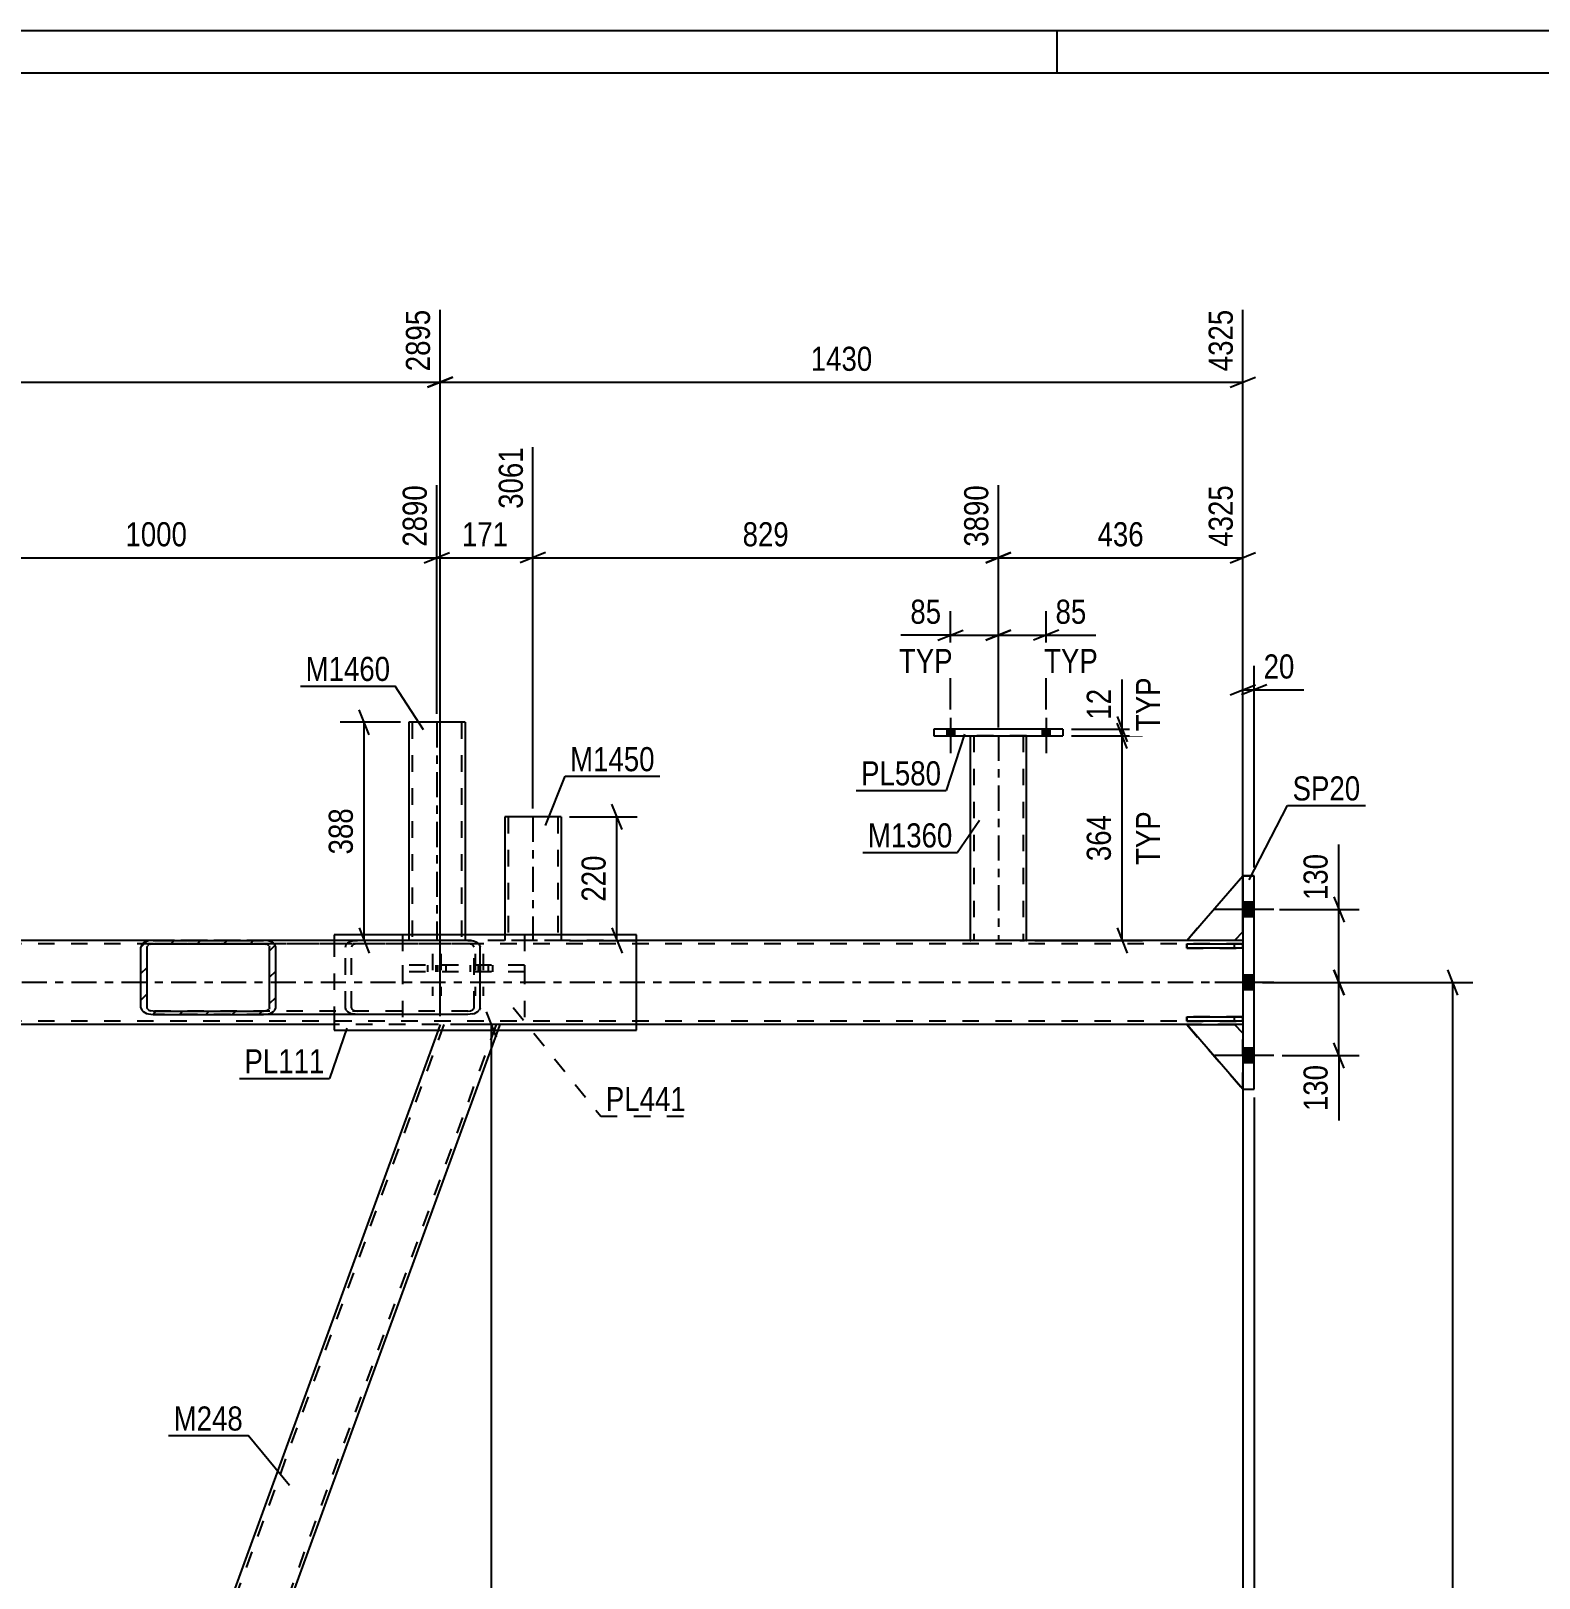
# Model space of a CAD drawing. Header units: millimetres. Extents: x -563 to 626, y -882 to -41.
# Drawn here: x 84.3 to 263.4, y -224.3 to -40.5 of the extents above; entities that cross this region are included whole.
import ezdxf

# ---------------------------------------------------------------- set-up
doc = ezdxf.new("R2010")
doc.units = ezdxf.units.MM
doc.linetypes.add('DXK_LINE_DOT2', pattern=[3.9198, 1.9599, -1.9599])
doc.linetypes.add('DXK_LINE_DOT3', pattern=[5.9187, 2.979, -0.9799, 0.9799, -0.9799])
doc.styles.add('Arial Narrow', font='ARIALN.TTF', dxfattribs={"height": 0.2})

# ---------------------------------------------------------------- blocks, each defined once
blk = doc.blocks.new('Unknown-761534688-1134')
at = {"color": 5, "linetype": 'Continuous'}
for p, q in [((626.16, -40.53), (-562.84, -40.53)), ((206.16, -45.53), (206.16, -40.53)), ((621.16, -45.53), (-557.84, -45.53))]:
    blk.add_line(p, q, dxfattribs=at)
blk = doc.blocks.new('Part-761534688-1324 - 1255')
at = {"color": 2, "linetype": 'Continuous'}
for p, q in [((221.56, -158.13), (221.56, -157.59)), ((221.56, -157.59), (228.22, -157.59)), ((228.22, -157.59), (228.22, -158.13)), ((228.22, -158.13), (221.56, -158.13))]:
    blk.add_line(p, q, dxfattribs=at)
at = {"color": 7, "linetype": 'DXK_LINE_DOT2'}
blk.add_line((227.22, -158.13), (227.22, -157.59), dxfattribs=at)
blk = doc.blocks.new('Bolt-761534688-1259 - 1255')
at = {"color": 1, "linetype": 'DXK_LINE_DOT2'}
for p, q in [((131.99, -150.12), (131.99, -155.12)), ((132.97, -150.12), (132.97, -155.12)), ((137.04, -150.12), (137.04, -155.12)), ((138.01, -150.12), (138.01, -155.12)), ((131.39, -151.46), (131.39, -152.26)), ((132.37, -151.46), (132.37, -152.26)), ((132.59, -151.46), (132.59, -152.26)), ((133.57, -151.46), (133.57, -152.26)), ((136.44, -151.46), (136.44, -152.26)), ((137.41, -151.46), (137.41, -152.26)), ((137.64, -151.46), (137.64, -152.26)), ((138.61, -151.46), (138.61, -152.26))]:
    blk.add_line(p, q, dxfattribs=at)
blk = doc.blocks.new('Part-761534688-1276 - 1255')
at = {"color": 7, "linetype": 'DXK_LINE_DOT2'}
for p, q in [((133.31, -158.53), (61.12, -356.86)), ((139.55, -158.53), (67.36, -356.86)), ((132.88, -158.53), (132.64, -159.19)), ((139.98, -158.53), (132.88, -158.53)), ((139.98, -158.53), (139.73, -159.19)), ((62.64, -351.52), (60.69, -356.86)), ((68.03, -356.19), (67.79, -356.86)), ((67.79, -356.86), (60.69, -356.86)), ((60.69, -356.86), (60.76, -356.86))]:
    blk.add_line(p, q, dxfattribs=at)
at = {"color": 2, "linetype": 'Continuous'}
for p, q in [((132.64, -159.19), (62.64, -351.52)), ((139.73, -159.19), (68.03, -356.19))]:
    blk.add_line(p, q, dxfattribs=at)
blk = doc.blocks.new('Part-761534688-1348 - 1255')
at = {"color": 7, "linetype": 'DXK_LINE_DOT2'}
for p, q in [((142.91, -151.46), (128.4, -151.46)), ((128.4, -151.46), (128.4, -152.26)), ((142.91, -152.26), (128.4, -152.26)), ((139.12, -151.46), (139.12, -152.26)), ((142.91, -151.46), (142.91, -152.26))]:
    blk.add_line(p, q, dxfattribs=at)
blk = doc.blocks.new('Bolt-761534688-1285 - 1255')
at = {"linetype": 'Continuous'}
for points in [[(193.98, -123.43), (193.05, -123.43), (193.05, -124.23), (193.98, -124.23)], [(193.98, -123.43), (193.05, -123.43), (193.05, -124.23), (193.98, -124.23)], [(205.31, -123.43), (204.38, -123.43), (204.38, -124.23), (205.31, -124.23)], [(205.31, -123.43), (204.38, -123.43), (204.38, -124.23), (205.31, -124.23)]]:
    blk.add_hatch(color=1, dxfattribs=at).paths.add_polyline_path(points)
at = {"color": 1, "linetype": 'Continuous'}
for p, q in [((193.51, -122.1), (193.51, -126.3)), ((193.51, -122.1), (193.51, -126.3)), ((204.85, -122.1), (204.85, -126.3)), ((204.85, -122.1), (204.85, -126.3)), ((193.05, -123.43), (193.05, -124.23)), ((193.05, -123.43), (193.05, -124.23)), ((193.98, -123.43), (193.98, -124.23)), ((193.98, -123.43), (193.98, -124.23)), ((204.38, -123.43), (204.38, -124.23)), ((204.38, -123.43), (204.38, -124.23)), ((205.31, -123.43), (205.31, -124.23)), ((205.31, -123.43), (205.31, -124.23))]:
    blk.add_line(p, q, dxfattribs=at)
blk = doc.blocks.new('Part-761534688-1303 - 1255')
at = {"color": 7, "linetype": 'DXK_LINE_DOT2'}
for p, q in [((228.22, -157.59), (221.56, -157.59)), ((221.56, -157.59), (221.56, -158.13)), ((227.22, -158.13), (227.22, -157.59)), ((228.22, -158.13), (228.22, -157.59)), ((221.56, -158.13), (228.22, -158.13))]:
    blk.add_line(p, q, dxfattribs=at)
blk = doc.blocks.new('Bolt-761534688-1314 - 1255')
at = {"linetype": 'Continuous'}
for points in [[(229.56, -145.73), (229.56, -143.99), (228.22, -143.99), (228.22, -145.73)], [(229.56, -145.73), (229.56, -143.99), (228.22, -143.99), (228.22, -145.73)], [(229.56, -145.73), (229.56, -143.99), (228.22, -143.99), (228.22, -145.73)], [(229.56, -154.39), (229.56, -152.66), (228.22, -152.66), (228.22, -154.39)], [(229.56, -154.39), (229.56, -152.66), (228.22, -152.66), (228.22, -154.39)], [(229.56, -163.06), (229.56, -161.33), (228.22, -161.33), (228.22, -163.06)], [(229.56, -163.06), (229.56, -161.33), (228.22, -161.33), (228.22, -163.06)], [(229.56, -163.06), (229.56, -161.33), (228.22, -161.33), (228.22, -163.06)]]:
    blk.add_hatch(color=1, dxfattribs=at).paths.add_polyline_path(points)
at = {"color": 1, "linetype": 'Continuous'}
for p, q in [((231.89, -144.86), (224.89, -144.86)), ((231.89, -144.86), (224.89, -144.86)), ((231.89, -144.86), (224.89, -144.86)), ((229.56, -143.99), (228.22, -143.99)), ((229.56, -143.99), (228.22, -143.99)), ((229.56, -143.99), (228.22, -143.99)), ((229.56, -145.73), (228.22, -145.73)), ((229.56, -145.73), (228.22, -145.73)), ((229.56, -145.73), (228.22, -145.73)), ((231.89, -153.53), (224.89, -153.53)), ((231.89, -153.53), (224.89, -153.53)), ((229.56, -152.66), (228.22, -152.66)), ((229.56, -152.66), (228.22, -152.66)), ((229.56, -154.39), (228.22, -154.39)), ((229.56, -154.39), (228.22, -154.39)), ((229.56, -161.33), (228.22, -161.33)), ((229.56, -161.33), (228.22, -161.33)), ((229.56, -161.33), (228.22, -161.33)), ((231.89, -162.19), (224.89, -162.19)), ((231.89, -162.19), (224.89, -162.19)), ((231.89, -162.19), (224.89, -162.19)), ((229.56, -163.06), (228.22, -163.06)), ((229.56, -163.06), (228.22, -163.06)), ((229.56, -163.06), (228.22, -163.06))]:
    blk.add_line(p, q, dxfattribs=at)
blk = doc.blocks.new('Part-761534688-1381 - 1255')
at = {"color": 2, "linetype": 'Continuous'}
for p, q in [((221.56, -158.53), (227.22, -158.53)), ((228.22, -166.19), (221.56, -158.53)), ((227.22, -158.53), (228.22, -159.53))]:
    blk.add_line(p, q, dxfattribs=at)
at = {"color": 7, "linetype": 'DXK_LINE_DOT2'}
blk.add_line((228.22, -159.53), (228.22, -166.19), dxfattribs=at)
blk = doc.blocks.new('Part-761534688-1321 - 1255')
at = {"color": 7, "linetype": 'DXK_LINE_DOT2'}
for p, q in [((227.22, -158.53), (221.56, -158.53)), ((221.56, -158.53), (228.22, -166.19)), ((228.22, -159.53), (227.22, -158.53)), ((228.22, -166.19), (228.22, -159.53))]:
    blk.add_line(p, q, dxfattribs=at)
blk = doc.blocks.new('Part-761534688-1322 - 1255')
at = {"color": 2, "linetype": 'Continuous'}
for p, q in [((221.56, -148.53), (228.22, -140.86)), ((227.22, -148.53), (221.56, -148.53)), ((228.22, -147.53), (227.22, -148.53))]:
    blk.add_line(p, q, dxfattribs=at)
at = {"color": 7, "linetype": 'DXK_LINE_DOT2'}
blk.add_line((228.22, -147.53), (228.22, -140.86), dxfattribs=at)
blk = doc.blocks.new('Part-761534688-1323 - 1255')
at = {"color": 7, "linetype": 'DXK_LINE_DOT2'}
for p, q in [((221.56, -148.53), (228.22, -140.86)), ((228.22, -140.86), (228.22, -147.53)), ((227.22, -148.53), (221.56, -148.53)), ((228.22, -147.53), (227.22, -148.53))]:
    blk.add_line(p, q, dxfattribs=at)
blk = doc.blocks.new('Part-761534688-1330 - 1255')
at = {"color": 2, "linetype": 'Continuous'}
for p, q in [((221.56, -149.46), (221.56, -148.93)), ((221.56, -148.93), (228.22, -148.93)), ((228.22, -149.46), (221.56, -149.46)), ((228.22, -148.93), (228.22, -149.46))]:
    blk.add_line(p, q, dxfattribs=at)
at = {"color": 7, "linetype": 'DXK_LINE_DOT2'}
blk.add_line((227.22, -149.46), (227.22, -148.93), dxfattribs=at)
blk = doc.blocks.new('Part-761534688-1331 - 1255')
at = {"color": 7, "linetype": 'DXK_LINE_DOT2'}
for p, q in [((228.22, -148.93), (221.56, -148.93)), ((221.56, -148.93), (221.56, -149.46)), ((221.56, -149.46), (228.22, -149.46)), ((227.22, -149.46), (227.22, -148.93)), ((228.22, -149.46), (228.22, -148.93))]:
    blk.add_line(p, q, dxfattribs=at)
blk = doc.blocks.new('Part-761534688-1396 - 1255')
at = {"color": 2, "linetype": 'Continuous'}
for p, q in [((98.8, -148.53), (35.81, -148.53)), ((221.56, -148.53), (156.2, -148.53)), ((228.22, -148.53), (227.22, -148.53)), ((120.3, -158.53), (14.31, -158.53)), ((221.56, -158.53), (156.2, -158.53)), ((228.22, -158.53), (227.22, -158.53))]:
    blk.add_line(p, q, dxfattribs=at)
at = {"color": 7, "linetype": 'DXK_LINE_DOT2'}
for p, q in [((156.2, -148.53), (98.8, -148.53)), ((227.22, -148.53), (221.56, -148.53)), ((228.22, -148.53), (228.22, -158.53)), ((228.22, -148.93), (-60.13, -148.93)), ((228.22, -158.13), (-60.13, -158.13)), ((156.2, -158.53), (120.3, -158.53)), ((227.22, -158.53), (221.56, -158.53))]:
    blk.add_line(p, q, dxfattribs=at)
at = {"color": 7, "linetype": 'DXK_LINE_DOT3'}
blk.add_line((228.22, -153.53), (-60.13, -153.53), dxfattribs=at)
blk = doc.blocks.new('Part-761534688-1454 - 1255')
at = {"color": 2, "linetype": 'Continuous'}
for p, q in [((140.58, -133.86), (140.58, -147.86)), ((147.25, -133.86), (140.58, -133.86)), ((147.25, -133.86), (147.25, -147.86))]:
    blk.add_line(p, q, dxfattribs=at)
at = {"color": 7, "linetype": 'DXK_LINE_DOT2'}
for p, q in [((140.98, -133.86), (140.98, -148.53)), ((140.98, -133.86), (141.01, -133.86)), ((141.01, -133.86), (141.07, -133.86)), ((141.07, -133.86), (141.1, -133.86)), ((146.85, -133.86), (146.85, -148.53)), ((140.58, -147.86), (140.58, -148.53)), ((147.25, -148.53), (140.58, -148.53)), ((147.25, -147.86), (147.25, -148.53))]:
    blk.add_line(p, q, dxfattribs=at)
at = {"color": 7, "linetype": 'DXK_LINE_DOT3'}
blk.add_line((143.91, -133.86), (143.91, -148.53), dxfattribs=at)
blk = doc.blocks.new('Part-761534688-1490 - 1255')
at = {"color": 2, "linetype": 'Continuous'}
for p, q in [((228.22, -140.86), (229.56, -140.86)), ((228.22, -140.86), (228.22, -166.19)), ((229.56, -166.19), (229.56, -140.86)), ((228.22, -166.19), (229.56, -166.19))]:
    blk.add_line(p, q, dxfattribs=at)
at = {"color": 7, "linetype": 'DXK_LINE_DOT2'}
for p, q in [((229.56, -140.86), (228.22, -140.86)), ((228.22, -166.19), (229.56, -166.19))]:
    blk.add_line(p, q, dxfattribs=at)
blk = doc.blocks.new('Part-761534688-1528 - 1255')
at = {"color": 2, "linetype": 'Continuous'}
for p, q in [((195.85, -124.23), (195.85, -148.53)), ((202.51, -148.53), (202.51, -124.23)), ((201.71, -148.53), (195.85, -148.53)), ((202.45, -148.53), (201.71, -148.53)), ((202.45, -148.53), (202.51, -148.53))]:
    blk.add_line(p, q, dxfattribs=at)
at = {"color": 7, "linetype": 'DXK_LINE_DOT2'}
for p, q in [((202.51, -124.23), (195.85, -124.23)), ((195.85, -124.23), (195.91, -124.23)), ((196.25, -124.23), (196.25, -148.53)), ((202.11, -124.23), (202.11, -148.53)), ((195.85, -148.53), (195.91, -148.53)), ((196.25, -148.53), (196.28, -148.53)), ((201.71, -148.53), (202.28, -148.53))]:
    blk.add_line(p, q, dxfattribs=at)
at = {"color": 7, "linetype": 'DXK_LINE_DOT3'}
blk.add_line((199.18, -124.23), (199.18, -148.53), dxfattribs=at)
blk = doc.blocks.new('Part-761534688-1551 - 1255')
at = {"color": 2, "linetype": 'Continuous'}
for p, q in [((129.17, -122.63), (129.17, -147.86)), ((135.84, -122.63), (129.17, -122.63)), ((135.84, -122.63), (135.84, -147.86))]:
    blk.add_line(p, q, dxfattribs=at)
at = {"color": 7, "linetype": 'DXK_LINE_DOT2'}
for p, q in [((129.57, -122.63), (129.57, -148.53)), ((129.57, -122.63), (129.6, -122.63)), ((129.6, -122.63), (129.67, -122.63)), ((129.67, -122.63), (129.69, -122.63)), ((135.44, -122.63), (135.44, -148.53)), ((129.17, -147.86), (129.17, -148.53)), ((135.84, -148.53), (129.17, -148.53)), ((135.84, -147.86), (135.84, -148.53))]:
    blk.add_line(p, q, dxfattribs=at)
at = {"color": 7, "linetype": 'DXK_LINE_DOT3'}
blk.add_line((132.5, -122.63), (132.5, -148.53), dxfattribs=at)
blk = doc.blocks.new('Part-761534688-1574 - 1255')
at = {"color": 2, "linetype": 'Continuous'}
for p, q in [((128.4, -147.86), (128.4, -147.86)), ((129.17, -147.86), (128.4, -147.86)), ((140.58, -147.86), (135.84, -147.86))]:
    blk.add_line(p, q, dxfattribs=at)
at = {"color": 7, "linetype": 'DXK_LINE_DOT2'}
for p, q in [((128.4, -147.86), (128.4, -159.19)), ((135.84, -147.86), (129.17, -147.86)), ((142.91, -147.86), (140.58, -147.86)), ((142.91, -147.86), (142.91, -159.19)), ((128.4, -159.19), (142.91, -159.19))]:
    blk.add_line(p, q, dxfattribs=at)
blk = doc.blocks.new('Part-761534688-1579 - 1255')
at = {"color": 2, "linetype": 'Continuous'}
for p, q in [((120.3, -147.86), (120.3, -148.53)), ((156.2, -147.86), (120.3, -147.86)), ((156.2, -159.19), (156.2, -147.86)), ((120.3, -157.33), (120.3, -159.19)), ((120.3, -159.19), (156.2, -159.19))]:
    blk.add_line(p, q, dxfattribs=at)
at = {"color": 7, "linetype": 'DXK_LINE_DOT2'}
blk.add_line((120.3, -148.53), (120.3, -157.33), dxfattribs=at)
blk = doc.blocks.new('Part-761534688-1601 - 1255')
at = {"color": 2, "linetype": 'Continuous'}
for p, q in [((191.51, -123.43), (191.51, -124.23)), ((206.85, -123.43), (191.51, -123.43)), ((191.51, -124.23), (206.85, -124.23)), ((206.85, -123.43), (206.85, -124.23))]:
    blk.add_line(p, q, dxfattribs=at)
blk = doc.blocks.new('Part-761534688-1629 - 1255')
at = {"linetype": 'Continuous'}
h = blk.add_hatch(dxfattribs=at)
h.set_pattern_fill('', scale=0.7, style=0, pattern_type=0)
h.set_pattern_definition([(45, (97.3501, -149.3269), (-1.57154, 1.57154), [])])
h.paths.add_polyline_path([(97.46, -149.02), (97.35, -149.33), (97.35, -156.53), (97.46, -156.83), (97.78, -157.09), (98.25, -157.27), (98.81, -157.33), (111.91, -157.33), (112.46, -157.27), (112.94, -157.09), (113.25, -156.83), (113.36, -156.53), (113.36, -149.33), (113.25, -149.02), (112.94, -148.76), (112.46, -148.59), (111.91, -148.53), (98.81, -148.53), (98.25, -148.59), (97.78, -148.76)])
h.paths.add_polyline_path([(98.53, -148.96), (98.81, -148.93), (111.91, -148.93), (112.19, -148.96), (112.42, -149.04), (112.58, -149.17), (112.64, -149.33), (112.64, -156.53), (112.58, -156.68), (112.42, -156.81), (112.19, -156.9), (111.91, -156.93), (98.81, -156.93), (98.53, -156.9), (98.29, -156.81), (98.13, -156.68), (98.08, -156.53), (98.08, -149.33), (98.13, -149.17), (98.29, -149.04)])
at = {"color": 2, "linetype": 'Continuous'}
for p, q in [((98.81, -148.53), (98.25, -148.59)), ((98.81, -148.53), (111.91, -148.53)), ((136.19, -148.53), (111.91, -148.53)), ((112.46, -148.59), (111.91, -148.53)), ((136.19, -148.53), (136.74, -148.59)), ((97.46, -149.02), (97.35, -149.33)), ((97.35, -156.53), (97.35, -149.33)), ((98.08, -149.33), (98.13, -149.17)), ((98.08, -156.53), (98.08, -149.33)), ((98.53, -148.96), (98.81, -148.93)), ((98.81, -148.93), (111.91, -148.93)), ((111.91, -148.93), (112.19, -148.96)), ((112.58, -149.17), (112.64, -149.33)), ((112.64, -156.53), (112.64, -149.33)), ((113.36, -149.33), (113.25, -149.02)), ((113.36, -156.53), (113.36, -149.33)), ((137.53, -149.02), (137.64, -149.33)), ((137.64, -156.53), (137.64, -149.33)), ((97.35, -156.53), (97.46, -156.83)), ((98.13, -156.68), (98.08, -156.53)), ((98.25, -157.27), (98.81, -157.33)), ((98.81, -156.93), (98.53, -156.9)), ((98.81, -156.93), (111.91, -156.93)), ((98.81, -157.33), (111.91, -157.33)), ((112.19, -156.9), (111.91, -156.93)), ((111.91, -157.33), (112.46, -157.27)), ((136.19, -157.33), (111.91, -157.33)), ((112.64, -156.53), (112.58, -156.68)), ((113.25, -156.83), (113.36, -156.53)), ((136.74, -157.27), (136.19, -157.33)), ((137.64, -156.53), (137.53, -156.83))]:
    blk.add_line(p, q, dxfattribs=at)
at = {"color": 7, "linetype": 'DXK_LINE_DOT2'}
for p, q in [((111.91, -148.53), (98.81, -148.53)), ((122.53, -148.59), (123.08, -148.53)), ((136.19, -148.93), (98.81, -148.93)), ((121.63, -149.33), (121.74, -149.02)), ((121.63, -156.53), (121.63, -149.33)), ((122.41, -149.17), (122.36, -149.33)), ((122.36, -156.53), (122.36, -149.33)), ((123.08, -148.93), (122.81, -148.96)), ((136.46, -148.96), (136.19, -148.93)), ((136.91, -149.33), (136.86, -149.17)), ((136.91, -156.53), (136.91, -149.33)), ((136.19, -156.93), (98.81, -156.93)), ((111.91, -157.33), (98.81, -157.33)), ((121.74, -156.83), (121.63, -156.53)), ((122.36, -156.53), (122.41, -156.68)), ((123.08, -157.33), (122.53, -157.27)), ((122.81, -156.9), (123.08, -156.93)), ((136.19, -156.93), (136.46, -156.9)), ((136.86, -156.68), (136.91, -156.53))]:
    blk.add_line(p, q, dxfattribs=at)
at = {"color": 2, "linetype": 'Continuous'}
for centre, radius, start, end in [((98.47, -149.93), 1.36, 99.5182, 138.0638), ((112.24, -149.93), 1.36, 41.9363, 80.4819), ((136.52, -149.93), 1.36, 41.9363, 80.4819), ((98.64, -149.63), 0.681, 99.5182, 138.0638), ((112.07, -149.63), 0.681, 41.9363, 80.4819), ((98.47, -155.92), 1.36, 221.9363, 260.4819), ((98.64, -156.22), 0.681, 221.9363, 260.4819), ((112.07, -156.22), 0.681, 279.5182, 318.0638), ((112.24, -155.92), 1.36, 279.5182, 318.0638), ((136.52, -155.92), 1.36, 279.5182, 318.0638)]:
    blk.add_arc(centre, radius, start, end, dxfattribs=at)
at = {"color": 7, "linetype": 'DXK_LINE_DOT2'}
for centre, radius, start, end in [((122.75, -149.93), 1.36, 99.5182, 138.0638), ((122.92, -149.63), 0.681, 99.5182, 138.0638), ((136.35, -149.63), 0.681, 41.9363, 80.4819), ((122.75, -155.92), 1.36, 221.9363, 260.4819), ((122.92, -156.22), 0.681, 221.9363, 260.4819), ((136.35, -156.22), 0.681, 279.5182, 318.0638)]:
    blk.add_arc(centre, radius, start, end, dxfattribs=at)
blk = doc.blocks.new('StraightDimension-761534688-2247 - 1255')
at = {"color": 7, "linetype": 'Continuous'}
for p, q in [((139.59, -160.03), (138.39, -157.03)), ((203.51, -158.53), (136.14, -158.53)), ((138.99, -356.86), (138.99, -158.53))]:
    blk.add_line(p, q, dxfattribs=at)
blk = doc.blocks.new('StraightDimension-761534688-23527 - 1255')
at = {"color": 7, "linetype": 'Continuous'}
for p, q in [((214.49, -125.73), (213.29, -122.73)), ((207.85, -124.23), (216.29, -124.23)), ((213.89, -148.53), (213.89, -124.23)), ((203.51, -148.53), (216.29, -148.53)), ((213.29, -147.03), (214.49, -150.03))]:
    blk.add_line(p, q, dxfattribs=at)
at = {"color": 0}
blk.add_wipeout([(213.14, -133.04), (208.94, -133.04), (208.94, -139.72), (213.14, -139.72)], dxfattribs=at)
at = {"color": 0, "linetype": 'Continuous'}
blk.add_wipeout([(218.99, -132.59), (214.79, -132.59), (214.79, -140.18), (218.99, -140.18)], dxfattribs=at)
at = {"color": 3, "style": 'Arial Narrow'}
blk.add_text('364', height=2.863, rotation=90.0002, dxfattribs=at).set_placement((212.54, -139.12))
at = {"color": 3, "linetype": 'Continuous', "style": 'Arial Narrow'}
blk.add_text('TYP', height=2.863, rotation=90.0002, dxfattribs=at).set_placement((218.39, -139.58))
blk = doc.blocks.new('StraightDimension-761534688-9025 - 1255')
at = {"color": 7, "linetype": 'Continuous'}
for p, q in [((124.47, -124.13), (123.27, -121.13)), ((128.17, -122.63), (121.02, -122.63)), ((123.87, -148.53), (123.87, -122.63)), ((128.17, -148.53), (121.02, -148.53)), ((123.27, -147.03), (124.47, -150.03))]:
    blk.add_line(p, q, dxfattribs=at)
at = {"color": 0}
blk.add_wipeout([(123.12, -132.24), (118.92, -132.24), (118.92, -138.92), (123.12, -138.92)], dxfattribs=at)
at = {"color": 3, "style": 'Arial Narrow'}
blk.add_text('388', height=2.863, rotation=90.0002, dxfattribs=at).set_placement((122.52, -138.32))
blk = doc.blocks.new('StraightDimension-761534688-23215 - 1255')
at = {"color": 7, "linetype": 'Continuous'}
for p, q in [((1.44, -157.53), (1.44, -70.96)), ((132.88, -157.53), (132.88, -73.63)), ((2.94, -81.64), (-0.06, -82.84)), ((1.44, -82.24), (132.88, -82.24)), ((131.38, -82.84), (134.38, -81.64))]:
    blk.add_line(p, q, dxfattribs=at)
at = {"color": 0, "linetype": 'Continuous'}
blk.add_wipeout([(132.28, -73.03), (128.08, -73.03), (128.08, -81.54), (132.28, -81.54)], dxfattribs=at)
at = {"color": 0}
blk.add_wipeout([(71.42, -81.49), (71.42, -77.29), (62.91, -77.29), (62.91, -81.49)], dxfattribs=at)
at = {"color": 3, "linetype": 'Continuous', "style": 'Arial Narrow'}
blk.add_text('2895', height=2.863, rotation=90.0002, dxfattribs=at).set_placement((131.68, -80.94))
at = {"color": 3, "style": 'Arial Narrow'}
blk.add_text('1972', height=2.863, dxfattribs=at).set_placement((63.51, -80.89))
blk = doc.blocks.new('StraightDimension-761534688-23506 - 1255')
at = {"color": 7, "linetype": 'Continuous'}
for p, q in [((193.51, -121.1), (193.51, -109.43)), ((199.18, -123.23), (199.18, -109.43)), ((192.01, -112.88), (195.01, -111.68)), ((200.68, -111.68), (197.68, -112.88)), ((193.51, -112.28), (199.18, -112.28))]:
    blk.add_line(p, q, dxfattribs=at)
at = {"color": 0}
blk.add_wipeout([(192.99, -111.53), (192.99, -107.33), (188.13, -107.33), (188.13, -111.53)], dxfattribs=at)
at = {"color": 7, "linetype": 'Continuous'}
blk.add_line((193.51, -112.28), (187.61, -112.28), dxfattribs=at)
at = {"color": 3, "style": 'Arial Narrow'}
blk.add_text('85', height=2.863, dxfattribs=at).set_placement((188.73, -110.93))
at = {"color": 0, "linetype": 'Continuous'}
blk.add_wipeout([(194.36, -117.38), (194.36, -113.18), (186.77, -113.18), (186.77, -117.38)], dxfattribs=at)
at = {"color": 7, "linetype": 'Continuous'}
blk.add_line((193.51, -112.28), (187.61, -112.28), dxfattribs=at)
at = {"color": 3, "linetype": 'Continuous', "style": 'Arial Narrow'}
blk.add_text('TYP', height=2.863, dxfattribs=at).set_placement((187.37, -116.78))
blk = doc.blocks.new('StraightDimension-761534688-1717 - 1255')
at = {"color": 7, "linetype": 'Continuous'}
for p, q in [((228.22, -159.53), (228.22, -239.21)), ((165.73, -355.86), (165.73, -233.96)), ((167.23, -236.21), (164.23, -237.41)), ((165.73, -236.81), (228.22, -236.81)), ((226.72, -237.41), (229.72, -236.21))]:
    blk.add_line(p, q, dxfattribs=at)
at = {"color": 0}
blk.add_wipeout([(200.32, -236.06), (200.32, -231.86), (193.63, -231.86), (193.63, -236.06)], dxfattribs=at)
at = {"color": 3, "style": 'Arial Narrow'}
blk.add_text('937', height=2.863, dxfattribs=at).set_placement((194.23, -235.46))
blk = doc.blocks.new('StraightDimension-761534688-1842 - 1255')
at = {"color": 7, "linetype": 'Continuous'}
for p, q in [((253.74, -155.03), (252.54, -152.03)), ((230.56, -153.53), (255.54, -153.53)), ((253.14, -361.86), (253.14, -153.53)), ((168.06, -361.86), (255.54, -361.86)), ((252.54, -360.36), (253.74, -363.36))]:
    blk.add_line(p, q, dxfattribs=at)
at = {"color": 0}
blk.add_wipeout([(252.39, -253.44), (248.19, -253.44), (248.19, -261.95), (252.39, -261.95)], dxfattribs=at)
at = {"color": 3, "style": 'Arial Narrow'}
blk.add_text('3125', height=2.863, rotation=90.0002, dxfattribs=at).set_placement((251.79, -261.35))
blk = doc.blocks.new('StraightDimension-761534688-2112 - 1255')
at = {"color": 7, "linetype": 'Continuous'}
for p, q in [((228.22, -139.86), (228.22, -115.93)), ((229.56, -139.86), (229.56, -115.93)), ((226.72, -119.38), (229.72, -118.18)), ((231.06, -118.18), (228.06, -119.38)), ((228.22, -118.78), (229.56, -118.78))]:
    blk.add_line(p, q, dxfattribs=at)
at = {"color": 0}
blk.add_wipeout([(234.94, -118.03), (234.94, -113.83), (230.08, -113.83), (230.08, -118.03)], dxfattribs=at)
at = {"color": 7, "linetype": 'Continuous'}
blk.add_line((229.56, -118.78), (235.46, -118.78), dxfattribs=at)
blk.add_line((229.56, -118.78), (235.46, -118.78), dxfattribs=at)
at = {"color": 3, "style": 'Arial Narrow'}
blk.add_text('20', height=2.863, dxfattribs=at).set_placement((230.68, -117.43))
blk = doc.blocks.new('StraightDimension-761534688-2236 - 1255')
at = {"color": 7, "linetype": 'Continuous'}
blk.add_line((229.56, -167.19), (229.56, -407.99), dxfattribs=at)
blk = doc.blocks.new('StraightDimension-761534688-2271 - 1255')
at = {"color": 7, "linetype": 'Continuous'}
for p, q in [((232.56, -144.86), (242.03, -144.86)), ((239.03, -143.36), (240.23, -146.36)), ((239.63, -153.53), (239.63, -144.86)), ((240.23, -155.03), (239.03, -152.03)), ((230.56, -153.53), (242.03, -153.53))]:
    blk.add_line(p, q, dxfattribs=at)
at = {"color": 0}
blk.add_wipeout([(238.88, -137.65), (234.68, -137.65), (234.68, -144.34), (238.88, -144.34)], dxfattribs=at)
at = {"color": 7, "linetype": 'Continuous'}
blk.add_line((239.63, -144.86), (239.63, -137.13), dxfattribs=at)
blk.add_line((239.63, -144.86), (239.63, -137.13), dxfattribs=at)
at = {"color": 3, "style": 'Arial Narrow'}
blk.add_text('130', height=2.863, rotation=90.0002, dxfattribs=at).set_placement((238.28, -143.74))
blk = doc.blocks.new('StraightDimension-761534688-2279 - 1255')
at = {"color": 7, "linetype": 'Continuous'}
for p, q in [((239.03, -152.03), (240.23, -155.03)), ((230.56, -153.53), (242.03, -153.53)), ((239.63, -162.19), (239.63, -153.53)), ((240.23, -163.69), (239.03, -160.69)), ((232.89, -162.19), (242.03, -162.19))]:
    blk.add_line(p, q, dxfattribs=at)
at = {"color": 0}
blk.add_wipeout([(238.88, -162.72), (234.68, -162.72), (234.68, -169.4), (238.88, -169.4)], dxfattribs=at)
at = {"color": 7, "linetype": 'Continuous'}
blk.add_line((239.63, -162.19), (239.63, -169.93), dxfattribs=at)
blk.add_line((239.63, -162.19), (239.63, -169.93), dxfattribs=at)
at = {"color": 3, "style": 'Arial Narrow'}
blk.add_text('130', height=2.863, rotation=90.0002, dxfattribs=at).set_placement((238.28, -168.8))
blk = doc.blocks.new('StraightDimension-761534688-23214 - 1255')
at = {"color": 7, "linetype": 'Continuous'}
for p, q in [((132.88, -157.53), (132.88, -73.63)), ((228.22, -147.53), (228.22, -73.63)), ((134.38, -81.64), (131.38, -82.84)), ((132.88, -82.24), (228.22, -82.24)), ((226.72, -82.84), (229.72, -81.64))]:
    blk.add_line(p, q, dxfattribs=at)
at = {"color": 0, "linetype": 'Continuous'}
blk.add_wipeout([(227.62, -73.03), (223.42, -73.03), (223.42, -81.54), (227.62, -81.54)], dxfattribs=at)
at = {"color": 0}
blk.add_wipeout([(184.81, -81.49), (184.81, -77.29), (176.3, -77.29), (176.3, -81.49)], dxfattribs=at)
at = {"color": 3, "linetype": 'Continuous', "style": 'Arial Narrow'}
blk.add_text('4325', height=2.863, rotation=90.0002, dxfattribs=at).set_placement((227.02, -80.94))
at = {"color": 3, "style": 'Arial Narrow'}
blk.add_text('1430', height=2.863, dxfattribs=at).set_placement((176.9, -80.89))
blk = doc.blocks.new('StraightDimension-761534688-23331 - 1255')
at = {"color": 7, "linetype": 'Continuous'}
for p, q in [((199.18, -123.23), (199.18, -94.47)), ((228.22, -147.53), (228.22, -94.47)), ((200.68, -102.48), (197.68, -103.68)), ((226.72, -103.68), (229.72, -102.48)), ((199.18, -103.08), (228.22, -103.08))]:
    blk.add_line(p, q, dxfattribs=at)
at = {"color": 0, "linetype": 'Continuous'}
blk.add_wipeout([(227.62, -93.87), (223.42, -93.87), (223.42, -102.38), (227.62, -102.38)], dxfattribs=at)
at = {"color": 0}
blk.add_wipeout([(217.04, -102.33), (217.04, -98.13), (210.36, -98.13), (210.36, -102.33)], dxfattribs=at)
at = {"color": 3, "linetype": 'Continuous', "style": 'Arial Narrow'}
blk.add_text('4325', height=2.863, rotation=90.0002, dxfattribs=at).set_placement((227.02, -101.78))
at = {"color": 3, "style": 'Arial Narrow'}
blk.add_text('436', height=2.863, dxfattribs=at).set_placement((210.96, -101.73))
blk = doc.blocks.new('StraightDimension-761534688-23332 - 1255')
at = {"color": 7, "linetype": 'Continuous'}
for p, q in [((143.91, -132.86), (143.91, -89.97)), ((199.18, -123.23), (199.18, -94.47)), ((145.41, -102.48), (142.41, -103.68)), ((197.68, -103.68), (200.68, -102.48)), ((143.91, -103.08), (199.18, -103.08))]:
    blk.add_line(p, q, dxfattribs=at)
at = {"color": 0, "linetype": 'Continuous'}
blk.add_wipeout([(198.58, -93.87), (194.38, -93.87), (194.38, -102.38), (198.58, -102.38)], dxfattribs=at)
at = {"color": 0}
blk.add_wipeout([(174.89, -102.33), (174.89, -98.13), (168.21, -98.13), (168.21, -102.33)], dxfattribs=at)
at = {"color": 3, "linetype": 'Continuous', "style": 'Arial Narrow'}
blk.add_text('3890', height=2.863, rotation=90.0002, dxfattribs=at).set_placement((197.98, -101.78))
at = {"color": 3, "style": 'Arial Narrow'}
blk.add_text('829', height=2.863, dxfattribs=at).set_placement((168.81, -101.73))
blk = doc.blocks.new('StraightDimension-761534688-23333 - 1255')
at = {"color": 7, "linetype": 'Continuous'}
for p, q in [((143.91, -132.86), (143.91, -89.97)), ((132.5, -121.63), (132.5, -94.47)), ((131, -103.68), (134, -102.48)), ((145.41, -102.48), (142.41, -103.68)), ((132.5, -103.08), (143.91, -103.08))]:
    blk.add_line(p, q, dxfattribs=at)
at = {"color": 0}
blk.add_wipeout([(141.55, -102.33), (141.55, -98.13), (134.87, -98.13), (134.87, -102.33)], dxfattribs=at)
at = {"color": 3, "style": 'Arial Narrow'}
blk.add_text('171', height=2.863, dxfattribs=at).set_placement((135.47, -101.73))
at = {"color": 0, "linetype": 'Continuous'}
blk.add_wipeout([(143.31, -89.37), (139.11, -89.37), (139.11, -97.88), (143.31, -97.88)], dxfattribs=at)
at = {"color": 3, "linetype": 'Continuous', "style": 'Arial Narrow'}
blk.add_text('3061', height=2.863, rotation=90.0002, dxfattribs=at).set_placement((142.71, -97.28))
blk = doc.blocks.new('StraightDimension-761534688-23334 - 1255')
at = {"color": 7, "linetype": 'Continuous'}
for p, q in [((65.84, -123.23), (65.84, -89.97)), ((132.5, -121.63), (132.5, -94.47)), ((67.34, -102.48), (64.34, -103.68)), ((131, -103.68), (134, -102.48)), ((65.84, -103.08), (132.5, -103.08))]:
    blk.add_line(p, q, dxfattribs=at)
at = {"color": 0, "linetype": 'Continuous'}
blk.add_wipeout([(131.9, -93.87), (127.7, -93.87), (127.7, -102.38), (131.9, -102.38)], dxfattribs=at)
at = {"color": 0}
blk.add_wipeout([(103.43, -102.33), (103.43, -98.13), (94.92, -98.13), (94.92, -102.33)], dxfattribs=at)
at = {"color": 3, "linetype": 'Continuous', "style": 'Arial Narrow'}
blk.add_text('2890', height=2.863, rotation=90.0002, dxfattribs=at).set_placement((131.3, -101.78))
at = {"color": 3, "style": 'Arial Narrow'}
blk.add_text('1000', height=2.863, dxfattribs=at).set_placement((95.52, -101.73))
blk = doc.blocks.new('StraightDimension-761534688-23505 - 1255')
at = {"color": 7, "linetype": 'Continuous'}
for p, q in [((199.18, -123.23), (199.18, -109.43)), ((204.85, -121.1), (204.85, -109.43)), ((197.68, -112.88), (200.68, -111.68)), ((206.35, -111.68), (203.35, -112.88)), ((199.18, -112.28), (204.85, -112.28))]:
    blk.add_line(p, q, dxfattribs=at)
at = {"color": 0}
blk.add_wipeout([(210.23, -111.53), (210.23, -107.33), (205.37, -107.33), (205.37, -111.53)], dxfattribs=at)
at = {"color": 7, "linetype": 'Continuous'}
blk.add_line((204.85, -112.28), (210.75, -112.28), dxfattribs=at)
at = {"color": 3, "style": 'Arial Narrow'}
blk.add_text('85', height=2.863, dxfattribs=at).set_placement((205.97, -110.93))
at = {"color": 0, "linetype": 'Continuous'}
blk.add_wipeout([(211.6, -117.38), (211.6, -113.18), (204.01, -113.18), (204.01, -117.38)], dxfattribs=at)
at = {"color": 7, "linetype": 'Continuous'}
blk.add_line((204.85, -112.28), (210.75, -112.28), dxfattribs=at)
at = {"color": 3, "linetype": 'Continuous', "style": 'Arial Narrow'}
blk.add_text('TYP', height=2.863, dxfattribs=at).set_placement((204.61, -116.78))
blk = doc.blocks.new('StraightDimension-761534688-23526 - 1255')
at = {"color": 7, "linetype": 'Continuous'}
for p, q in [((213.29, -121.93), (214.49, -124.93)), ((214.49, -125.73), (213.29, -122.73)), ((207.85, -123.43), (216.29, -123.43)), ((207.85, -124.23), (216.29, -124.23)), ((213.89, -124.23), (213.89, -123.43))]:
    blk.add_line(p, q, dxfattribs=at)
at = {"color": 0}
blk.add_wipeout([(213.14, -118.05), (208.94, -118.05), (208.94, -122.91), (213.14, -122.91)], dxfattribs=at)
at = {"color": 7, "linetype": 'Continuous'}
blk.add_line((213.89, -123.43), (213.89, -117.53), dxfattribs=at)
at = {"color": 3, "style": 'Arial Narrow'}
blk.add_text('12', height=2.863, rotation=90.0002, dxfattribs=at).set_placement((212.54, -122.31))
at = {"color": 0, "linetype": 'Continuous'}
blk.add_wipeout([(218.99, -116.69), (214.79, -116.69), (214.79, -124.28), (218.99, -124.28)], dxfattribs=at)
at = {"color": 7, "linetype": 'Continuous'}
blk.add_line((213.89, -123.43), (213.89, -117.53), dxfattribs=at)
at = {"color": 3, "linetype": 'Continuous', "style": 'Arial Narrow'}
blk.add_text('TYP', height=2.863, rotation=90.0002, dxfattribs=at).set_placement((218.39, -123.68))
blk = doc.blocks.new('StraightDimension-761534688-23559 - 1255')
at = {"color": 7, "linetype": 'Continuous'}
for p, q in [((148.25, -133.86), (156.29, -133.86)), ((154.49, -135.36), (153.29, -132.36)), ((153.89, -148.53), (153.89, -133.86)), ((148.25, -148.53), (156.29, -148.53)), ((153.29, -147.03), (154.49, -150.03))]:
    blk.add_line(p, q, dxfattribs=at)
at = {"color": 0}
blk.add_wipeout([(153.14, -137.85), (148.94, -137.85), (148.94, -144.53), (153.14, -144.53)], dxfattribs=at)
at = {"color": 3, "style": 'Arial Narrow'}
blk.add_text('220', height=2.863, rotation=90.0002, dxfattribs=at).set_placement((152.54, -143.93))
blk = doc.blocks.new('Mark-761534688-1271 - 1255')
at = {"color": 0}
blk.add_wipeout([(109.47, -206.74), (109.47, -203.74), (101.24, -203.74), (101.24, -206.74)], dxfattribs=at)
blk.add_wipeout([(109.47, -206.74), (109.47, -203.74), (101.24, -203.74), (101.24, -206.74)], dxfattribs=at)
at = {"color": 30, "linetype": 'Continuous'}
for p in [(100.64, -207.34), (115, -213.26)]:
    blk.add_line(p, (110.07, -207.34), dxfattribs=at)
at = {"color": 3, "style": 'Arial Narrow'}
blk.add_text('M248', height=2.863, dxfattribs=at).set_placement((101.24, -206.74))
blk = doc.blocks.new('Mark-761534688-1547 - 1255')
at = {"color": 0}
blk.add_wipeout([(126.96, -117.72), (126.96, -114.72), (116.91, -114.72), (116.91, -117.72)], dxfattribs=at)
blk.add_wipeout([(126.96, -117.72), (126.96, -114.72), (116.91, -114.72), (116.91, -117.72)], dxfattribs=at)
at = {"color": 30, "linetype": 'Continuous'}
for p in [(116.31, -118.32), (130.93, -123.53)]:
    blk.add_line(p, (127.56, -118.32), dxfattribs=at)
at = {"color": 3, "style": 'Arial Narrow'}
blk.add_text('M1460', height=2.863, dxfattribs=at).set_placement((116.91, -117.72))
blk = doc.blocks.new('Mark-761534688-1450 - 1255')
at = {"color": 0}
blk.add_wipeout([(158.37, -128.44), (158.37, -125.44), (148.32, -125.44), (148.32, -128.44)], dxfattribs=at)
blk.add_wipeout([(158.37, -128.44), (158.37, -125.44), (148.32, -125.44), (148.32, -128.44)], dxfattribs=at)
at = {"color": 30, "linetype": 'Continuous'}
for p, q in [((145.39, -134.88), (147.72, -129.04)), ((147.72, -129.04), (158.97, -129.04))]:
    blk.add_line(p, q, dxfattribs=at)
at = {"color": 3, "style": 'Arial Narrow'}
blk.add_text('M1450', height=2.863, dxfattribs=at).set_placement((148.32, -128.44))
blk = doc.blocks.new('Mark-761534688-1486 - 1255')
at = {"color": 0}
blk.add_wipeout([(242.16, -131.91), (242.16, -128.91), (234.12, -128.91), (234.12, -131.91)], dxfattribs=at)
blk.add_wipeout([(242.16, -131.91), (242.16, -128.91), (234.12, -128.91), (234.12, -131.91)], dxfattribs=at)
at = {"color": 30, "linetype": 'Continuous'}
for p, q in [((228.98, -141.32), (233.52, -132.51)), ((233.52, -132.51), (242.76, -132.51))]:
    blk.add_line(p, q, dxfattribs=at)
at = {"color": 3, "style": 'Arial Narrow'}
blk.add_text('SP20', height=2.863, dxfattribs=at).set_placement((234.12, -131.91))
blk = doc.blocks.new('Mark-761534688-1524 - 1255')
at = {"color": 0}
blk.add_wipeout([(193.73, -137.49), (193.73, -134.49), (183.68, -134.49), (183.68, -137.49)], dxfattribs=at)
blk.add_wipeout([(193.73, -137.49), (193.73, -134.49), (183.68, -134.49), (183.68, -137.49)], dxfattribs=at)
at = {"color": 30, "linetype": 'Continuous'}
for p in [(196.95, -134.3), (183.08, -138.09)]:
    blk.add_line(p, (194.33, -138.09), dxfattribs=at)
at = {"color": 3, "style": 'Arial Narrow'}
blk.add_text('M1360', height=2.863, dxfattribs=at).set_placement((183.68, -137.49))
blk = doc.blocks.new('Mark-761534688-1570 - 1255')
at = {"color": 0}
blk.add_wipeout([(162.08, -168.81), (162.08, -165.81), (152.57, -165.81), (152.57, -168.81)], dxfattribs=at)
blk.add_wipeout([(162.08, -168.81), (162.08, -165.81), (152.57, -165.81), (152.57, -168.81)], dxfattribs=at)
at = {"color": 30, "linetype": 'DXK_LINE_DOT2'}
for p, q in [((141.55, -156.48), (151.97, -169.41)), ((151.97, -169.41), (162.68, -169.41))]:
    blk.add_line(p, q, dxfattribs=at)
at = {"color": 3, "style": 'Arial Narrow'}
blk.add_text('PL441', height=2.863, dxfattribs=at).set_placement((152.57, -168.81))
blk = doc.blocks.new('Mark-761534688-1575 - 1255')
at = {"color": 0}
blk.add_wipeout([(119.16, -164.32), (119.16, -161.32), (109.65, -161.32), (109.65, -164.32)], dxfattribs=at)
blk.add_wipeout([(119.16, -164.32), (119.16, -161.32), (109.65, -161.32), (109.65, -164.32)], dxfattribs=at)
at = {"color": 30, "linetype": 'Continuous'}
for p in [(121.79, -158.94), (109.05, -164.92)]:
    blk.add_line(p, (119.76, -164.92), dxfattribs=at)
at = {"color": 3, "style": 'Arial Narrow'}
blk.add_text('PL111', height=2.863, dxfattribs=at).set_placement((109.65, -164.32))
blk = doc.blocks.new('Mark-761534688-1597 - 1255')
at = {"color": 0}
blk.add_wipeout([(192.38, -130.12), (192.38, -127.12), (182.88, -127.12), (182.88, -130.12)], dxfattribs=at)
blk.add_wipeout([(192.38, -130.12), (192.38, -127.12), (182.88, -127.12), (182.88, -130.12)], dxfattribs=at)
at = {"color": 30, "linetype": 'Continuous'}
for p in [(195.14, -124.05), (182.28, -130.72)]:
    blk.add_line(p, (192.98, -130.72), dxfattribs=at)
at = {"color": 3, "style": 'Arial Narrow'}
blk.add_text('PL580', height=2.863, dxfattribs=at).set_placement((182.88, -130.12))

msp = doc.modelspace()

# ---------------------------------------------------------------- block references
for name in ['Unknown-761534688-1134', 'Part-761534688-1551 - 1255', 'Bolt-761534688-1285 - 1255', 'Part-761534688-1601 - 1255', 'Part-761534688-1528 - 1255', 'Part-761534688-1454 - 1255', 'Part-761534688-1322 - 1255', 'Part-761534688-1323 - 1255', 'Part-761534688-1490 - 1255', 'Bolt-761534688-1314 - 1255', 'Part-761534688-1396 - 1255', 'Part-761534688-1629 - 1255', 'Part-761534688-1579 - 1255', 'Part-761534688-1574 - 1255', 'Bolt-761534688-1259 - 1255', 'Part-761534688-1330 - 1255', 'Part-761534688-1331 - 1255', 'Part-761534688-1348 - 1255', 'Part-761534688-1324 - 1255', 'Part-761534688-1303 - 1255', 'Part-761534688-1276 - 1255', 'Part-761534688-1381 - 1255', 'Part-761534688-1321 - 1255']:
    msp.add_blockref(name, (0, 0))

# ---------------------------------------------------------------- next in the draw order: block references
for name in ['StraightDimension-761534688-23506 - 1255', 'StraightDimension-761534688-2112 - 1255', 'StraightDimension-761534688-9025 - 1255', 'StraightDimension-761534688-23527 - 1255', 'StraightDimension-761534688-2247 - 1255']:
    msp.add_blockref(name, (0, 0))

# ---------------------------------------------------------------- next in the draw order: block references
for name in ['StraightDimension-761534688-23215 - 1255', 'Mark-761534688-1575 - 1255', 'StraightDimension-761534688-1717 - 1255']:
    msp.add_blockref(name, (0, 0))

# ---------------------------------------------------------------- next in the draw order: block references
msp.add_blockref('StraightDimension-761534688-1842 - 1255', (0, 0))

# ---------------------------------------------------------------- next in the draw order: block references
for name in ['StraightDimension-761534688-2271 - 1255', 'StraightDimension-761534688-2236 - 1255']:
    msp.add_blockref(name, (0, 0))

# ---------------------------------------------------------------- next in the draw order: block references
for name in ['StraightDimension-761534688-2279 - 1255', 'Mark-761534688-1271 - 1255']:
    msp.add_blockref(name, (0, 0))

# ---------------------------------------------------------------- next in the draw order: block references
msp.add_blockref('StraightDimension-761534688-23214 - 1255', (0, 0))

# ---------------------------------------------------------------- next in the draw order: block references
for name in ['StraightDimension-761534688-23331 - 1255', 'Mark-761534688-1570 - 1255']:
    msp.add_blockref(name, (0, 0))

# ---------------------------------------------------------------- next in the draw order: block references
for name in ['StraightDimension-761534688-23332 - 1255', 'Mark-761534688-1486 - 1255', 'Mark-761534688-1524 - 1255']:
    msp.add_blockref(name, (0, 0))

# ---------------------------------------------------------------- next in the draw order: block references
for name in ['StraightDimension-761534688-23333 - 1255', 'StraightDimension-761534688-23505 - 1255', 'Mark-761534688-1597 - 1255', 'StraightDimension-761534688-23559 - 1255']:
    msp.add_blockref(name, (0, 0))

# ---------------------------------------------------------------- next in the draw order: block references
for name in ['StraightDimension-761534688-23334 - 1255', 'StraightDimension-761534688-23526 - 1255', 'Mark-761534688-1450 - 1255']:
    msp.add_blockref(name, (0, 0))

# ---------------------------------------------------------------- next in the draw order: block references
msp.add_blockref('Mark-761534688-1547 - 1255', (0, 0))

doc.saveas('drawing.dxf')
